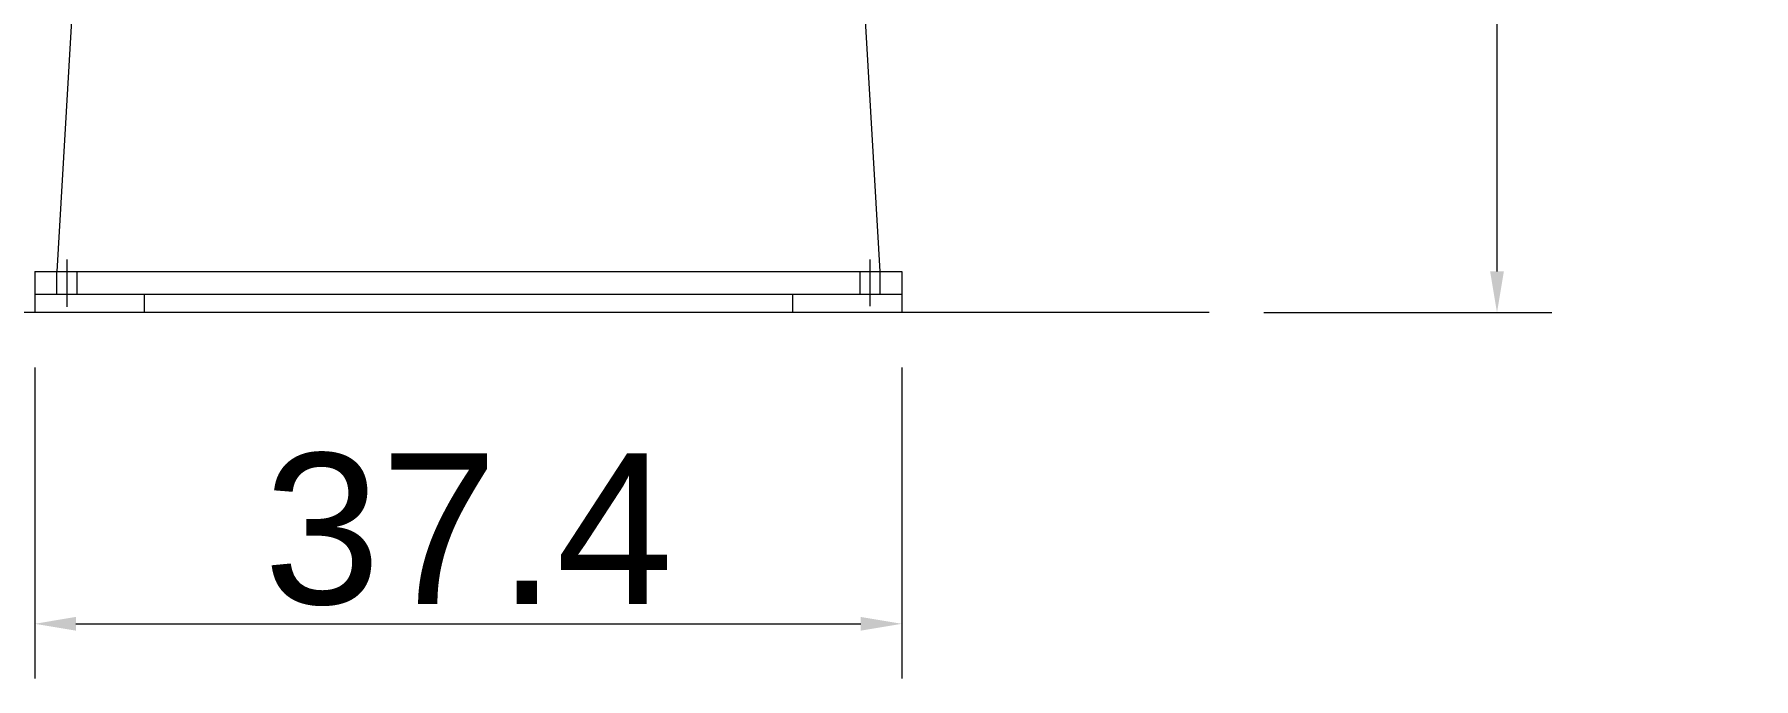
# Model space of a CAD drawing. Header units: inches. Extents: x 0 to 22015, y 0 to 16774.
# Drawn here: x 4342 to 6225, y 3051 to 3757 of the extents above; entities that cross this region are included whole.
import ezdxf

# ---------------------------------------------------------------- set-up
doc = ezdxf.new("R2010")
doc.units = ezdxf.units.IN
doc.header["$MEASUREMENT"] = 0
doc.linetypes.add('CENTER', pattern=[50.8, 31.75, -6.35, 6.35, -6.35])
doc.layers.get('Defpoints').update_dxf_attribs({"lineweight": 5})
doc.layers.add('CAXA0', color=7, linetype='Continuous', lineweight=5)
doc.layers.add('CAXA1', color=5, linetype='CENTER', lineweight=5)
doc.styles.add('Roman', font='arial.ttf')
doc.styles.get("Standard").update_dxf_attribs({"font": 'arial.ttf'})
doc.dimstyles.new('ISO-25', dxfattribs={"dimscale": 30, "dimtxt": 1.5, "dimasz": 1.5, "dimexe": 2, "dimexo": 2, "dimtad": 1, "dimtih": 1, "dimtoh": 1, "dimdec": 1, "dimlfac": 0.03937, "dimdsep": 46, "dimtxsty": 'Standard', "dimcen": 2.5, "dimclrd": 7, "dimclre": 7, "dimclrt": 7, "dimadec": 0, "dimazin": 0, "dimtfac": 1, "dimtdec": 1, "dimtmove": 0, "dimatfit": 3, "dimfxl": 1, "dimlwd": 5, "dimlwe": 5, "dimarcsym": 0})

# ---------------------------------------------------------------- blocks, each defined once
blk = doc.blocks.new('*D50')
at = {"color": 7, "linetype": 'Continuous', "lineweight": 5, "transparency": 16777216}
for p, q in [((4342.3, 3392.2), (4342.3, 3051.4)), ((5292.3, 3392.2), (5292.3, 3051.4)), ((4387.3, 3111.4), (5247.3, 3111.4))]:
    blk.add_line(p, q, dxfattribs=at)
at = {"color": 7, "transparency": 16777216}
for points in [[(4387.3, 3118.9), (4387.3, 3103.9), (4342.3, 3111.4)], [(5247.3, 3118.9), (5247.3, 3103.9), (5292.3, 3111.4)]]:
    blk.add_solid(points, dxfattribs=at)
at = {"layer": 'Defpoints', "color": 0, "transparency": 16777216}
for p in [(4342.3, 3452.2), (5292.3, 3452.2), (5292.3, 3111.4)]:
    blk.add_point(p, dxfattribs=at)
at = {"color": 7, "lineweight": 5, "transparency": 16777216, "insert": (4817.3, 3214.4), "char_height": 165, "attachment_point": 5, "style": 'Roman'}
blk.add_mtext('37.4', dxfattribs=at)
blk = doc.blocks.new('*D51')
at = {"color": 7, "linetype": 'Continuous', "lineweight": 5, "transparency": 16777216}
for p, q in [((5604.4, 6123.2), (6004.3, 6123.2)), ((5944.3, 6078.2), (5944.3, 4890.7)), ((5944.3, 3497.2), (5944.3, 4684.7)), ((5689, 3452.2), (6004.3, 3452.2))]:
    blk.add_line(p, q, dxfattribs=at)
at = {"color": 7, "transparency": 16777216}
for points in [[(5936.8, 6078.2), (5951.8, 6078.2), (5944.3, 6123.2)], [(5936.8, 3497.2), (5951.8, 3497.2), (5944.3, 3452.2)]]:
    blk.add_solid(points, dxfattribs=at)
at = {"layer": 'Defpoints', "color": 0, "transparency": 16777216}
for p in [(5544.4, 6123.2), (5944.3, 6123.2), (5629, 3452.2)]:
    blk.add_point(p, dxfattribs=at)
at = {"color": 7, "lineweight": 5, "transparency": 16777216, "insert": (5944.3, 4787.7), "char_height": 165, "attachment_point": 5, "style": 'Roman'}
blk.add_mtext('105.2', dxfattribs=at)

msp = doc.modelspace()

# ---------------------------------------------------------------- linework, layer by layer
at = {"color": 7, "lineweight": 5}
for p, q in [((4342.29, 3472.22), (4342.29, 3452.22)), ((4462.29, 3472.22), (4462.29, 3452.22)), ((5172.29, 3472.22), (5172.29, 3452.21)), ((5292.29, 3472.22), (5292.29, 3452.21)), ((5628.97, 3452.21), (4252.29, 3452.21))]:
    msp.add_line(p, q, dxfattribs=at)
at = {"layer": 'CAXA0', "color": 7, "linetype": 'Continuous', "lineweight": 5}
for p, q in [((4390.24, 3902.62), (4366.5, 3497.22)), ((5244.36, 3902.22), (5268.08, 3497.22)), ((4342.29, 3497.22), (4342.29, 3472.22)), ((4342.29, 3497.22), (5283.29, 3497.22)), ((4366.29, 3497.22), (4366.29, 3472.22)), ((4388.29, 3497.22), (4388.29, 3472.22)), ((5246.29, 3497.22), (5246.29, 3472.22)), ((5268.08, 3497.22), (5292.29, 3497.22)), ((5268.29, 3497.22), (5268.29, 3472.22)), ((5292.29, 3497.22), (5292.29, 3472.22)), ((4342.29, 3472.22), (5292.29, 3472.22))]:
    msp.add_line(p, q, dxfattribs=at)
at = {"layer": 'CAXA1', "linetype": 'CENTER', "lineweight": 5, "ltscale": 3}
for p, q in [((4377.29, 3510.24), (4377.29, 3458.49)), ((5257.29, 3510.24), (5257.29, 3459.31))]:
    msp.add_line(p, q, dxfattribs=at)

# ---------------------------------------------------------------- dimensions: what is measured, and where the dimension line sits
at = {"color": 7, "lineweight": 5}
dim = msp.add_linear_dim(base=(5944.29, 6123.21), p1=(5628.97, 3452.21), p2=(5544.4, 6123.21), angle=90, dimstyle='ISO-25', override={"dimtxt": 5.5, "dimpost": '\\X', "dimtxsty": 'Roman', "dimtmove": 1}, dxfattribs=at)
dim.commit()
dim.dimension.update_dxf_attribs({"geometry": '*D51', "text_midpoint": (5944.29, 4787.71), "dimtype": 160})
dim = msp.add_linear_dim(base=(5292.29, 3111.39), p1=(4342.29, 3452.22), p2=(5292.29, 3452.21), dimstyle='ISO-25', override={"dimtxt": 5.5, "dimpost": '\\X', "dimtxsty": 'Roman', "dimtmove": 1}, dxfattribs=at)
dim.commit()
dim.dimension.update_dxf_attribs({"geometry": '*D50', "text_midpoint": (4817.29, 3111.39), "dimtype": 160})

doc.saveas('drawing.dxf')
